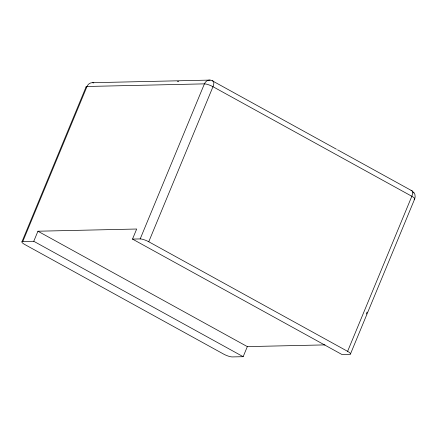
<?xml version="1.0" encoding="UTF-8"?>
<svg xmlns="http://www.w3.org/2000/svg" width="437" height="437" viewBox="0 0 437 437"><rect width="100%" height="100%" fill="white"/><g stroke="black" fill="none" stroke-linecap="round" stroke-linejoin="round"><path stroke-width="0.66" d="M414.757 198.748L415.15 196.863L414.882 194.285L413.648 192.018M21.948 241.759L86.078 86.903M324.97 344.891L247.337 346.617L243.163 356.685L232.194 356.925A6.708 1.486 22.5 0 1 223.624 354.09L24.778 244.512A6.708 1.486 22.5 0 1 22.79 241.53L87.018 86.477A6.708 5.839 88.7 0 1 93.797 82.915M22.79 241.53L33.764 241.29L37.932 231.217L136.677 229.021L132.504 239.094L341.909 354.489L349.589 354.32A6.708 1.486 22.5 0 0 347.601 351.337L148.755 241.759A6.708 1.486 22.5 0 0 140.184 238.919L132.504 239.094M140.184 238.919L204.412 83.866A6.708 5.839 88.7 0 1 212.191 80.736L336.397 149.181M148.755 241.759L212.983 86.701A6.708 2.939 -61.1 0 0 212.191 80.736M347.601 351.337L411.829 196.279A6.708 2.939 -61.1 0 0 411.037 190.314L337.588 149.836M366.299 313.979L367.08 312.089M350.43 354.085L414.653 199.032M92.677 82.697L210.077 80.086M177.384 81.506L178.749 81.479M37.932 231.217L247.337 346.617M33.764 241.29L243.163 356.685M86.291 87.46A6.708 1.486 22.5 0 1 87.018 86.477L204.412 83.866A6.708 1.486 22.5 0 1 212.983 86.701L411.829 196.279A6.708 1.486 22.5 0 1 414.09 199.245M411.037 190.314A6.708 5.839 88.7 0 1 413.577 193.001"/></g></svg>
